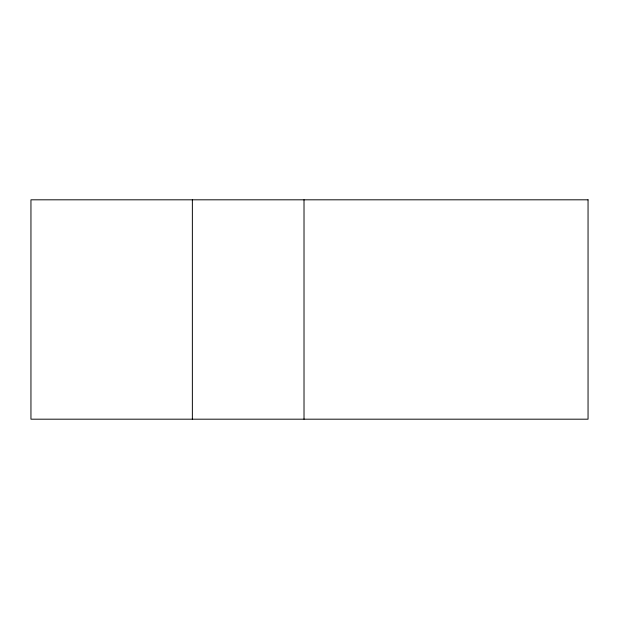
<?xml version="1.0" encoding="UTF-8"?>
<svg xmlns="http://www.w3.org/2000/svg" width="619" height="619" viewBox="0 0 619 619"><rect width="100%" height="100%" fill="white"/><g stroke="black" fill="none" stroke-linecap="round" stroke-linejoin="round"><path stroke-width="0.93" d="M304.014 199.813L304.014 419.187M192.362 199.813L192.362 419.187M588.05 199.813L30.95 199.813L30.95 419.187L588.05 419.187L588.05 199.813"/></g></svg>
